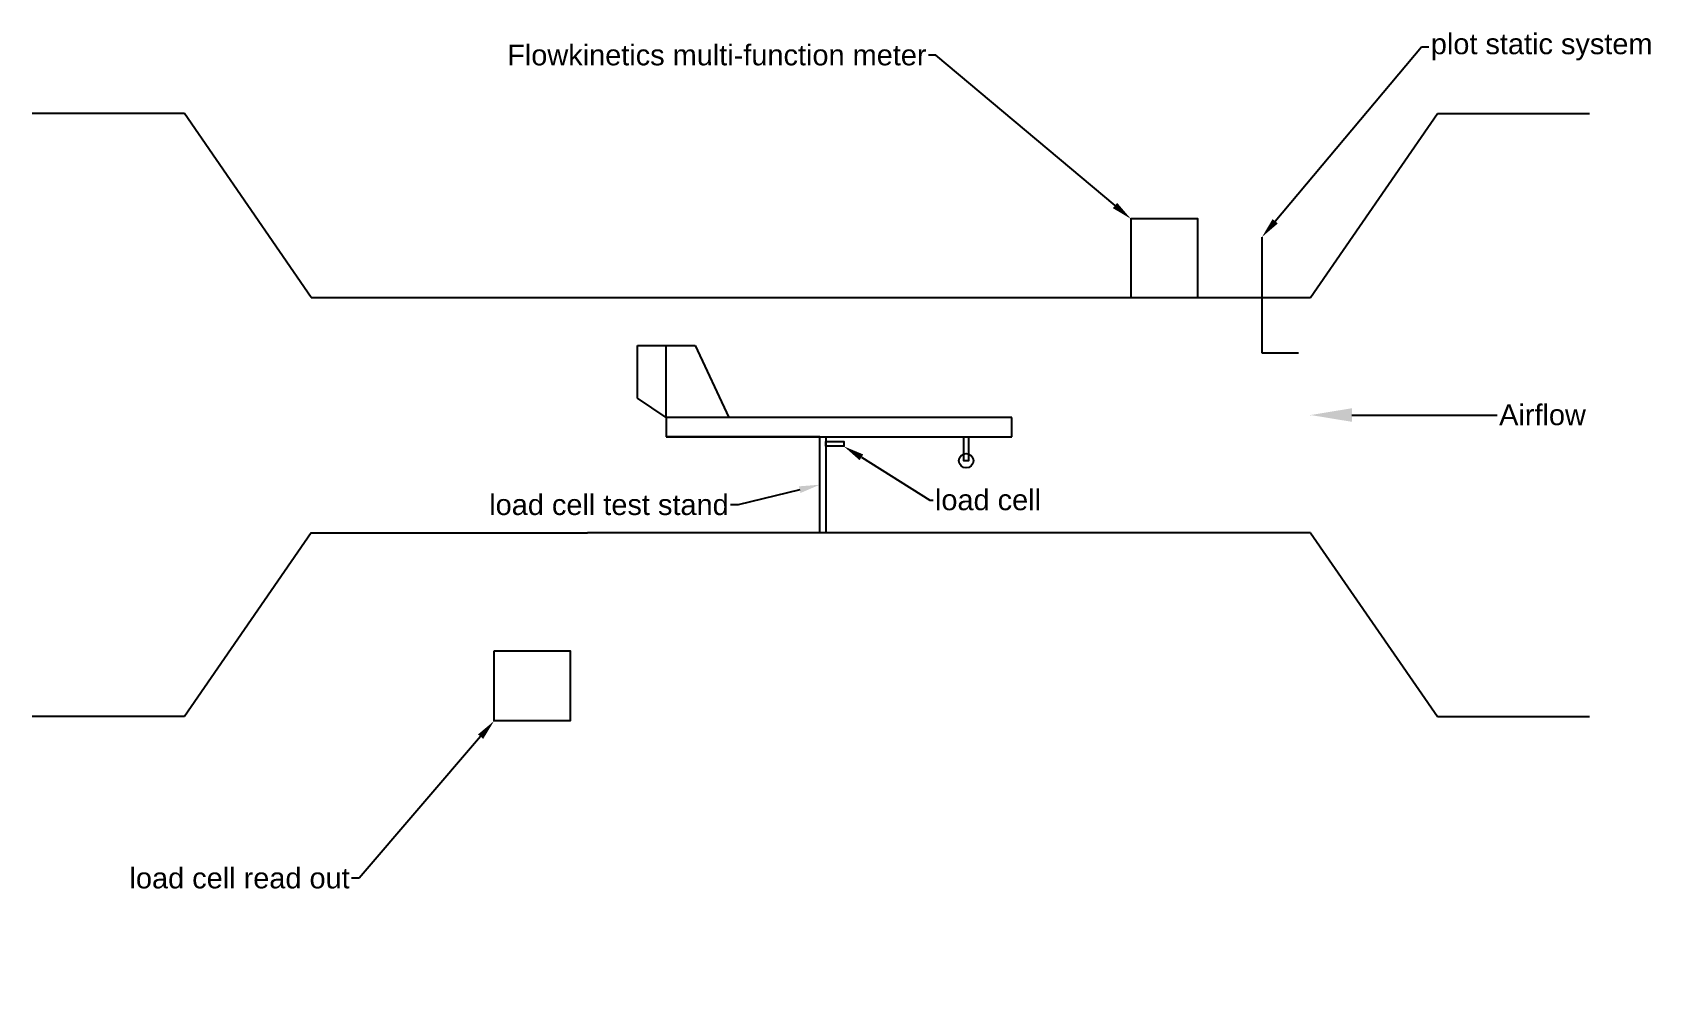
# Model space of a CAD drawing. Header units: inches. Extents: x 6 to 175, y -4 to 97.
import ezdxf
from ezdxf import colors
from ezdxf.entities.mleader import LeaderData, LeaderLine
from ezdxf.math import Vec2, Vec3

# ---------------------------------------------------------------- set-up
doc = ezdxf.new("R2010")
doc.units = ezdxf.units.IN
doc.header["$MEASUREMENT"] = 0
doc.styles.get("Standard").update_dxf_attribs({"font": 'arial.ttf'})

msp = doc.modelspace()

# ---------------------------------------------------------------- linework, layer by layer
for p, q in [((22.28, 88.66), (6.42, 88.66)), ((35.5, 69.51), (22.28, 88.66)), ((139.65, 69.51), (152.88, 88.66)), ((152.88, 88.66), (168.73, 88.66)), ((134.57, 75.79), (134.57, 63.73)), ((35.5, 69.51), (64.28, 69.51)), ((64.28, 69.51), (139.65, 69.51)), ((69.5, 59), (69.5, 64.5)), ((69.5, 64.5), (75.5, 64.5)), ((72.5, 57), (72.5, 64.5)), ((75.5, 64.5), (79, 57)), ((134.57, 63.73), (138.38, 63.73)), ((72.5, 57), (69.5, 59)), ((108.5, 57), (72.5, 57)), ((72.5, 57), (72.5, 55)), ((79, 57), (72.5, 57)), ((108.5, 55), (108.5, 57)), ((139.65, 57.26), (139.65, 57.26)), ((88.5, 55), (72.5, 55)), ((72.5, 55), (108.5, 55)), ((35.5, 45), (22.28, 25.85)), ((35.5, 45), (64.28, 45)), ((139.65, 45), (64.28, 45)), ((139.65, 45), (152.88, 25.85)), ((22.28, 25.85), (6.42, 25.85)), ((152.88, 25.85), (168.73, 25.85))]:
    msp.add_line(p, q)
for points in [[(120.92, 69.51), (127.91, 69.51), (127.91, 77.7), (120.92, 77.7)], [(89.13, 45), (88.5, 45), (88.5, 55), (89.13, 55)], [(89.13, 54.5), (91, 54.5), (91, 54), (89.13, 54)], [(103.5, 55), (104, 55), (104, 52.5), (103.5, 52.5)], [(89.13, 45), (89.13, 45), (89.13, 45), (89.13, 45)], [(54.55, 32.69), (62.49, 32.69), (62.49, 25.39), (54.55, 25.39)]]:
    msp.add_lwpolyline(points, close=True)
msp.add_circle((103.75, 52.5), 0.75)

# ---------------------------------------------------------------- leaders
ml = msp.add_multileader_mtext('Standard')
ml.set_content('plot static system', color=256)
ml.set_leader_properties()
ml.build(insert=Vec2(0, 0))
ml.multileader.update_dxf_attribs({"dogleg_length": 0.36, "arrow_head_size": 2.16})
ctx = ml.context
ctx.base_point, ctx.char_height, ctx.arrow_head_size, ctx.landing_gap_size, ctx.plane_origin = Vec3(151.99, 95.62), 2.1572, 2.16, 0.194, Vec3(134.57, 75.79)
notes = []
notes.append((ctx, [(0, (1, 1, 0), (151.21, 95.62), (1, 0), 0.777, [(0, [(134.57, 75.79)], 0, [])])]))
ctx.mtext.insert, ctx.mtext.flow_direction = Vec3(152.18, 97.01), 5
ml = msp.add_multileader_mtext('Standard')
ml.set_content('Flowkinetics multi-function meter', color=256)
ml.set_leader_properties()
ml.build(insert=Vec2(0, 0))
ml.multileader.update_dxf_attribs({"dogleg_length": 0.36, "arrow_head_size": 2.16})
ctx = ml.context
ctx.base_point, ctx.char_height, ctx.arrow_head_size, ctx.landing_gap_size, ctx.plane_origin = Vec3(55.92, 94.75), 2.1572, 2.16, 0.194, Vec3(120.92, 77.7)
ctx.text_align_type = 2
notes.append((ctx, [(0, (1, 1, 0), (100.59, 94.75), (-1, 0), 0.777, [(0, [(120.92, 77.7)], 0, [])])]))
ctx.mtext.insert, ctx.mtext.alignment, ctx.mtext.flow_direction = Vec3(99.62, 95.85), 3, 5
ml = msp.add_multileader_mtext('Standard')
ml.set_content('Airflow', color=256)
ml.set_leader_properties()
ml.build(insert=Vec2(0, 0))
ml.multileader.update_dxf_attribs({"dogleg_length": 0.36, "arrow_head_size": 4.31})
ctx = ml.context
ctx.base_point, ctx.char_height, ctx.arrow_head_size, ctx.landing_gap_size, ctx.plane_origin = Vec3(159.11, 57.26), 2.157, 4.31, 0.194, Vec3(139.65, 57.26)
notes.append((ctx, [(0, (1, 1, 0), (158.33, 57.26), (1, 0), 0.777, [(0, [(139.65, 57.26)], 0, [])])]))
ctx.mtext.insert, ctx.mtext.flow_direction = Vec3(159.3, 58.36), 5
ml = msp.add_multileader_mtext('Standard')
ml.set_content('load cell', color=256)
ml.set_leader_properties()
ml.build(insert=Vec2(0, 0))
ml.multileader.update_dxf_attribs({"dogleg_length": 0.36, "arrow_head_size": 2.16})
ctx = ml.context
ctx.base_point, ctx.char_height, ctx.arrow_head_size, ctx.landing_gap_size, ctx.plane_origin = Vec3(100.31, 48.4), 2.157, 2.16, 0.194, Vec3(91, 54)
notes.append((ctx, [(1, (1, 1, 0), (99.95, 48.4), (1, 0), 0.36, [(0, [(91, 54)], 0, [])])]))
ctx.mtext.insert, ctx.mtext.flow_direction = Vec3(100.5, 49.5), 5
ml = msp.add_multileader_mtext('Standard')
ml.set_content('load cell test stand', color=256)
ml.set_leader_properties()
ml.build(insert=Vec2(0, 0))
ml.multileader.update_dxf_attribs({"dogleg_length": 0.36, "arrow_head_size": 2.16})
ctx = ml.context
ctx.base_point, ctx.char_height, ctx.arrow_head_size, ctx.landing_gap_size, ctx.plane_origin = Vec3(54.26, 47.9), 2.1572, 2.16, 0.194, Vec3(88.5, 50)
ctx.text_align_type = 2
notes.append((ctx, [(0, (1, 1, 0), (79.97, 47.9), (-1, 0), 0.777, [(0, [(88.5, 50)], 0, [])])]))
ctx.mtext.insert, ctx.mtext.alignment, ctx.mtext.flow_direction = Vec3(79, 49), 3, 5
ml = msp.add_multileader_mtext('Standard')
ml.set_content('load cell read out', color=256)
ml.set_leader_properties()
ml.build(insert=Vec2(0, 0))
ml.multileader.update_dxf_attribs({"dogleg_length": 0.36, "arrow_head_size": 2.16})
ctx = ml.context
ctx.base_point, ctx.char_height, ctx.arrow_head_size, ctx.landing_gap_size, ctx.plane_origin = Vec3(16.57, 9), 2.1572, 2.16, 0.194, Vec3(54.55, 25.39)
ctx.text_align_type = 2
notes.append((ctx, [(0, (1, 1, 0), (40.47, 9), (-1, 0), 0.777, [(0, [(54.55, 25.39)], 0, [])])]))
ctx.mtext.insert, ctx.mtext.alignment, ctx.mtext.flow_direction = Vec3(39.5, 10.1), 3, 5
for ctx, leaders in notes:
    for number, flags, end, landing, length, lines in leaders:
        leader = LeaderData()
        leader.index, (leader.has_last_leader_line, leader.has_dogleg_vector, leader.attachment_direction) = number, flags
        leader.last_leader_point, leader.dogleg_vector, leader.dogleg_length = Vec3(end), Vec3(landing), length
        for number, points, colour, breaks in lines:
            line = LeaderLine()
            line.index, line.vertices, line.color, line.breaks = number, Vec3.list(points), colors.encode_raw_color(colour), breaks
            leader.lines.append(line)
        ctx.leaders.append(leader)

doc.saveas('drawing.dxf')
